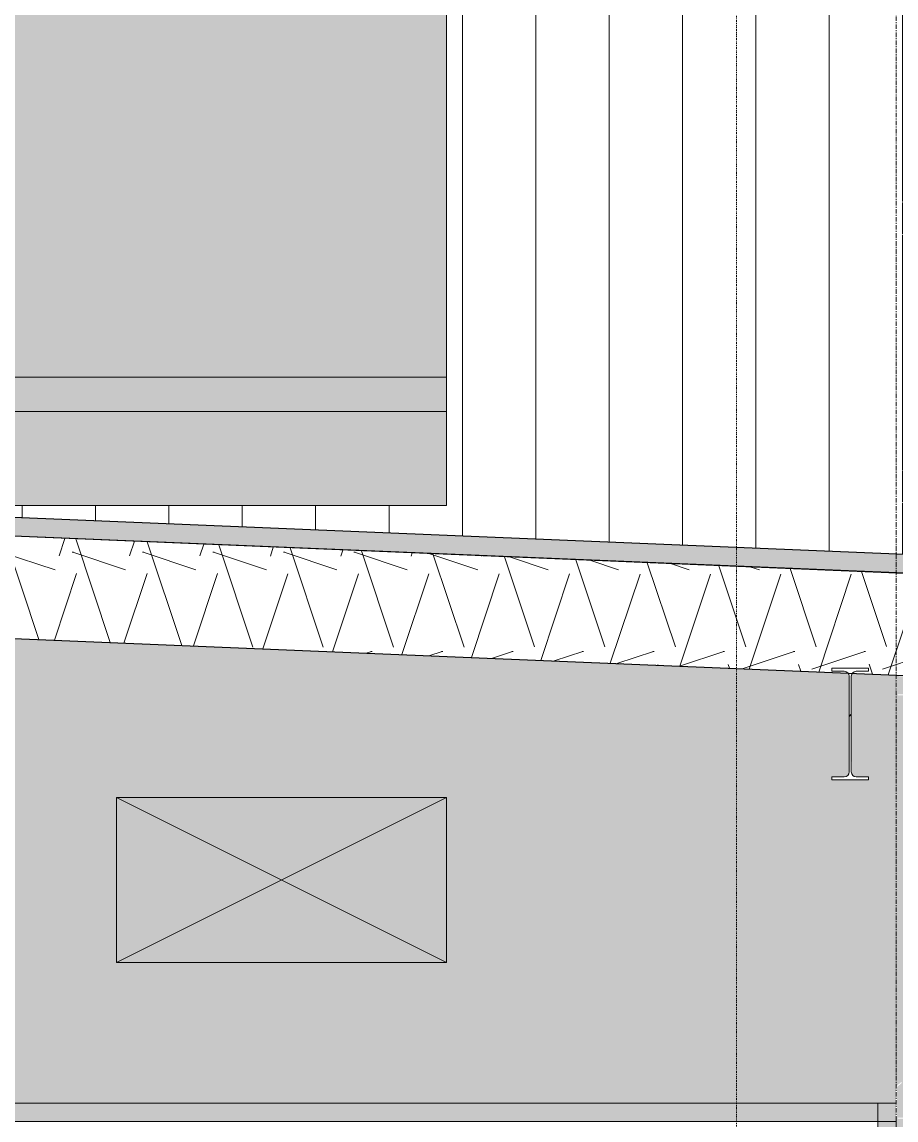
# Model space of a CAD drawing. Header units: inches. Extents: x -23445 to -32, y -314 to 853.
# Drawn here: x -10900.4 to -10805.1, y 96.2 to 215.9 of the extents above; entities that cross this region are included whole.
import ezdxf

# ---------------------------------------------------------------- set-up
doc = ezdxf.new("R2010")
doc.units = ezdxf.units.IN
doc.header["$MEASUREMENT"] = 0
doc.linetypes.add('Dash Dot 3_16_', pattern=[0.3125, 0.1875, -0.0625, 0, -0.0625])
doc.linetypes.add('Grid Line 1_2_', pattern=[0.875, 0.5, -0.125, 0.125, -0.125])
for name, color, linetype, lineweight in [('A-ANNO-SYMB', 150, 'Continuous', 9), ('A-CLNG', 13, 'Continuous', 9), ('A-CLNG-PATT', 13, 'Continuous', 9), ('A-GLAZ-CWMG', 51, 'Continuous', 9), ('A-ROOF', 132, 'Continuous', 9), ('A-WALL-PATT', 111, 'Continuous', 25), ('I-WALL', 2, 'Continuous', 9), ('M-EQPM', 50, 'Continuous', 9), ('M-HVAC-DUCT-ANNO', 70, 'Continuous', 9), ('S-BEAM', 12, 'Continuous', 9), ('S-GRID', 1, 'Continuous', 9)]:
    doc.layers.add(name, color=color, linetype=linetype, lineweight=lineweight)

# ---------------------------------------------------------------- blocks, each defined once
blk = doc.blocks.new('Rectangular Mullion - Exterior 2_ x 4_5_-1142646-Building Section - North_South looking East _ Lounge')
at = {"layer": 'A-GLAZ-CWMG'}
blk.add_hatch(color=256, dxfattribs=at).paths.add_polyline_path([(22715.05, 96), (22715.05, 98), (22687.93, 98), (22687.93, 96)], flags=0)
for p, q in [((22687.93, 96), (22687.93, 98)), ((22715.05, 96), (22687.93, 96))]:
    blk.add_line(p, q, dxfattribs=at)
blk = doc.blocks.new('Rectangular Mullion - Exterior 2_ x 4_5_-1142584-Building Section - North_South looking East _ Lounge')
at = {"layer": 'A-GLAZ-CWMG'}
blk.add_hatch(color=256, dxfattribs=at).paths.add_polyline_path([(22751.24, 96), (22787.3, 96.04), (22787.3, 98), (22751.24, 98)], flags=0)
blk.add_line((22787.3, 96), (22751.24, 96), dxfattribs=at)
blk = doc.blocks.new('Rectangular Mullion - Exterior 2_ x 4_5_-1142585-Building Section - North_South looking East _ Lounge')
at = {"layer": 'A-GLAZ-CWMG'}
blk.add_hatch(color=256, dxfattribs=at).paths.add_polyline_path([(22715.05, 96), (22751.24, 96), (22751.24, 98), (22715.05, 98)], flags=0)
blk.add_line((22751.24, 96), (22715.05, 96), dxfattribs=at)
blk = doc.blocks.new('Carrier_48TC_Standard_Efficiency_Gas_Heat_Electric_Cooling_Packaged_Rooftop_Unit_3_to_15_nominal_tons - 12_5 ton 48TC__14-1350227-Building Section - North_South looking East _ Lounge')
at = {"layer": 'M-EQPM'}
for points in [[(22728.91, 173.38), (22738.3, 173.38), (22738.3, 222.75), (22678.8, 222.75), (22678.8, 173.38), (22724.07, 173.38)], [(22714.39, 163.13), (22738.3, 163.13), (22738.3, 177.13), (22678.8, 177.13), (22678.8, 163.13), (22704.71, 163.13)]]:
    blk.add_hatch(color=256, dxfattribs=at).paths.add_polyline_path(points, flags=0)
for p, q in [((22678.8, 222.75), (22738.3, 222.75)), ((22678.8, 173.38), (22678.8, 222.75)), ((22738.3, 173.38), (22738.3, 222.75)), ((22678.8, 177.13), (22738.3, 177.13)), ((22678.8, 163.13), (22678.8, 177.13)), ((22738.3, 163.13), (22738.3, 177.13)), ((22738.3, 173.38), (22678.8, 173.38)), ((22738.3, 163.13), (22678.8, 163.13))]:
    blk.add_line(p, q, dxfattribs=at)
blk = doc.blocks.new('W-Wide Flange - W12X19-1472862-Building Section - North_South looking East _ Lounge')
at = {"layer": 'S-BEAM'}
h = blk.add_hatch(dxfattribs=at)
h.set_pattern_fill('FP_35', color=256, style=0, pattern_type=2)
h.set_pattern_definition([(45, (22063.858, 65.275), (-19.007, 19.007), []), (45, (22063.858, 94.075), (-19.007, 19.007), [])])
h.paths.add_polyline_path([(22780.3, 133.23), (22784.31, 133.23), (22784.31, 133.58), (22782.95, 133.58), (22782.57, 133.73), (22782.42, 134.1), (22782.42, 144.55), (22782.57, 144.92), (22782.95, 145.08), (22784.31, 145.08), (22784.31, 145.43), (22780.3, 145.43), (22780.3, 145.08), (22781.66, 145.08), (22782.03, 144.92), (22782.19, 144.55), (22782.17, 134.07), (22782.03, 133.73), (22781.66, 133.58), (22780.3, 133.58)], flags=0)
at = {"layer": 'S-BEAM', "lineweight": 15}
for p, q in [((22784.31, 145.43), (22780.3, 145.43)), ((22780.3, 145.43), (22780.3, 145.08)), ((22780.3, 145.08), (22781.66, 145.08)), ((22782.95, 145.08), (22784.31, 145.08)), ((22784.31, 145.08), (22784.31, 145.43)), ((22782.19, 144.55), (22782.19, 134.1)), ((22782.42, 134.1), (22782.42, 144.55)), ((22781.66, 133.58), (22780.3, 133.58)), ((22780.3, 133.58), (22780.3, 133.23)), ((22780.3, 133.23), (22784.31, 133.23)), ((22784.31, 133.58), (22782.95, 133.58)), ((22784.31, 133.23), (22784.31, 133.58))]:
    blk.add_line(p, q, dxfattribs=at)
for centre, start, end in [((22781.66, 144.55), 0, 90), ((22782.95, 144.55), 90, 180), ((22781.66, 134.1), 270, 0), ((22782.95, 134.1), 180, 270)]:
    blk.add_arc(centre, 0.525, start, end, dxfattribs=at)
blk = doc.blocks.new('Rectangular Mullion - Exterior 2_ x 4_5_-1142587-Building Section - North_South looking East _ Lounge')
at = {"layer": 'A-GLAZ-CWMG'}
blk.add_hatch(color=256, dxfattribs=at).paths.add_polyline_path([(22787.3, 2), (22787.3, 98), (22785.3, 98), (22785.3, 2)], flags=0)
for p, q in [((22785.3, 2), (22785.3, 98)), ((22787.3, 2), (22785.3, 2))]:
    blk.add_line(p, q, dxfattribs=at)

msp = doc.modelspace()

# ---------------------------------------------------------------- hatches: boundary and pattern name
at = {"layer": 'A-CLNG-PATT'}
h = msp.add_hatch(dxfattribs=at)
h.set_pattern_fill('FP_34', color=256, style=0, pattern_type=2)
h.set_pattern_definition([(161.57, (22064.818, 66.235), (-7.6802237, -0.0009796), [0, -54.643, 6.067, 0]), (18.43, (22062.898, 66.235), (-7.6802237, 0.0009796), [0, -54.643, 6.067, 0]), (108.43, (22064.818, 66.235), (3.8382953, -19.20136532), [18.211, -42.499]), (71.57, (22062.898, 66.235), (3.8382953, 19.20136532), [18.211, -42.499])])
h.paths.add_polyline_path([(-10797.06, 144.31), (-10797.06, 155.45), (-11222.06, 173.15), (-11222.06, 162.02), (-10810.19, 144.86)], flags=0)
at = {"layer": 'A-ROOF'}
msp.add_hatch(color=256, dxfattribs=at).paths.add_polyline_path([(-10706.75, 151.74), (-10706.75, 153.75), (-11222.06, 175.22), (-11222.06, 173.22), (-10713.35, 152.02)], flags=0)
at = {"layer": 'A-WALL-PATT', "lineweight": 9}
h = msp.add_hatch(dxfattribs=at)
h.set_pattern_fill('FP_36', color=256, style=0, pattern_type=2)
h.set_pattern_definition([(270, (23131.654, 100.524), (8, 5e-16), [])])
h.paths.add_polyline_path([(-10794.06, 157.38), (-10794.06, 158.5), (-10796.56, 158.5), (-10796.56, 163.55), (-10797.13, 163.07), (-10797.2, 163.16), (-10796.67, 163.61), (-10796.67, 166.87), (-10796.56, 166.95), (-10796.56, 192.8), (-10797.13, 192.31), (-10797.2, 192.4), (-10796.67, 192.85), (-10796.67, 196.11), (-10796.56, 196.19), (-10796.56, 237.8), (-10797.13, 237.31), (-10797.2, 237.4), (-10796.67, 237.85), (-10796.67, 241.11), (-10796.56, 241.19), (-10796.56, 241.75), (-10808.18, 241.75), (-10808.25, 239.91), (-10808.25, 240), (-10808.25, 241.75), (-11219.43, 241.75), (-11219.43, 175.11), (-11136.81, 171.67), (-11136.81, 187.2), (-11136.93, 187.2), (-11136.93, 233.33), (-11136.81, 233.33), (-11136.81, 238.45), (-11020.93, 238.45), (-11020.93, 222.1), (-10981.06, 222.1), (-10981.06, 181.85), (-10983.93, 181.85), (-10983.93, 167.85), (-11040.56, 167.85), (-11040.56, 170.83), (-11088.77, 170.83), (-11089.24, 169.68), (-10796.56, 157.49)], flags=0)
h.paths.add_polyline_path([(-10803.98, 163.07), (-10804.56, 163.61), (-10804.56, 166.87), (-10804.45, 166.87), (-10804.37, 163.54), (-10803.91, 163.16)], flags=0)
h.paths.add_polyline_path([(-10865.5, 163.13), (-10913.56, 163.13), (-10913.56, 222.75), (-10854.06, 222.75), (-10854.06, 163.13), (-10865.48, 163.13)], flags=0)
h.paths.add_polyline_path([(-10797.13, 166.95), (-10804.37, 166.95), (-10804.37, 167.05), (-10796.75, 167.05), (-10796.75, 166.95), (-10797.06, 166.95)], flags=0)
h.paths.add_polyline_path([(-10803.98, 192.31), (-10804.56, 192.85), (-10804.56, 196.11), (-10804.45, 196.11), (-10804.45, 192.85), (-10803.91, 192.4)], flags=0)
h.paths.add_polyline_path([(-10796.75, 196.19), (-10804.37, 196.19), (-10804.37, 196.3), (-10796.75, 196.3)], flags=0)
h.paths.add_polyline_path([(-10803.98, 237.31), (-10804.56, 237.85), (-10804.56, 241.11), (-10804.45, 241.11), (-10804.37, 237.78), (-10803.91, 237.4)], flags=0)
h.paths.add_polyline_path([(-10797.13, 241.19), (-10804.37, 241.19), (-10804.37, 241.3), (-10796.75, 241.3), (-10796.75, 241.19)], flags=0)
at = {"layer": 'I-WALL', "lineweight": 5}
h = msp.add_hatch(color=256, dxfattribs=at)
h.paths.add_polyline_path([(-10805.06, 0), (-10796.93, 0), (-10796.93, 146.49), (-10797.06, 146.42), (-10797.06, 142.63), (-10797.17, 142.62), (-10797.17, 144.32), (-10804.95, 144.55), (-10804.95, 142.62), (-10805.06, 142.63), (-10805.06, 144.64), (-10809.82, 144.84), (-10809.94, 144.55), (-10809.87, 133.92), (-10809.79, 133.73), (-10809.42, 133.58), (-10808.05, 133.58), (-10808.05, 133.23), (-10812.06, 133.23), (-10812.06, 133.58), (-10810.7, 133.58), (-10810.3, 133.8), (-10810.18, 134.1), (-10810.19, 144.58), (-10810.33, 144.86), (-10904.43, 148.78), (-10904.43, 98), (-10805.06, 98), (-10805.06, 99.82), (-10804.48, 100.3), (-10804.41, 100.22), (-10804.95, 99.77), (-10804.95, 96.5), (-10805.06, 96.5), (-10805.06, 76.51)], flags=0)
h.paths.add_polyline_path([(-10800.51, 96.32), (-10804.87, 96.32), (-10804.87, 96.43), (-10797.25, 96.43), (-10797.25, 96.32)], flags=0)
h.paths.add_polyline_path([(-10797.17, 96.5), (-10797.25, 99.83), (-10797.7, 100.22), (-10797.63, 100.3), (-10797.06, 99.77), (-10797.06, 96.51)], flags=0)
h.paths.add_polyline_path([(-10854.06, 113.32), (-10890.06, 113.32), (-10890.06, 131.32), (-10854.06, 131.32), (-10854.06, 115.57)], flags=0)
h.paths.add_polyline_path([(-10797.25, 142.44), (-10804.87, 142.44), (-10804.87, 142.55), (-10797.25, 142.55)], flags=0)
h.paths.add_polyline_path([(-10796.93, 154), (-10796.93, 155.5), (-10797.06, 155.45), (-10797.06, 154.01), (-10796.95, 154)], flags=0)
at = {"layer": 'M-HVAC-DUCT-ANNO'}
msp.add_hatch(color=256, dxfattribs=at).paths.add_polyline_path([(-10854.06, 113.32), (-10854.06, 131.32), (-10890.06, 131.32), (-10890.06, 113.32), (-10868.29, 113.32)], flags=0)

# ---------------------------------------------------------------- linework, layer by layer
at = {"layer": 'A-ANNO-SYMB', "linetype": 'Dash Dot 3_16_'}
msp.add_line((-10822.44, 232.62), (-10822.44, -3.46), dxfattribs=at)
at = {"layer": 'A-CLNG', "lineweight": 25}
for p, q in [((-10797.06, 155.45), (-11222.06, 173.15)), ((-10904.56, 148.79), (-10797.06, 144.31))]:
    msp.add_line(p, q, dxfattribs=at)
at = {"layer": 'A-ROOF', "lineweight": 25}
for p, q in [((-10706.75, 153.75), (-11222.06, 175.22)), ((-11222.06, 173.22), (-10706.75, 151.74))]:
    msp.add_line(p, q, dxfattribs=at)
at = {"layer": 'I-WALL'}
for p, q in [((-10904.43, 98), (-10805.06, 98)), ((-10805.06, 96.51), (-10805.06, 0))]:
    msp.add_line(p, q, dxfattribs=at)
at = {"layer": 'M-HVAC-DUCT-ANNO'}
for p, q in [((-10854.06, 131.32), (-10890.06, 113.32)), ((-10890.06, 131.32), (-10854.06, 113.32)), ((-10890.06, 131.32), (-10854.06, 131.32)), ((-10890.06, 113.32), (-10890.06, 131.32)), ((-10854.06, 131.32), (-10854.06, 113.32)), ((-10854.06, 113.32), (-10890.06, 113.32))]:
    msp.add_line(p, q, dxfattribs=at)
at = {"layer": 'S-GRID', "linetype": 'Grid Line 1_2_'}
msp.add_line((-10805.06, -273.16), (-10805.06, 738.66), dxfattribs=at)
msp.add_line((-10805.06, -273.16), (-10805.06, 738.66), dxfattribs=at)

# ---------------------------------------------------------------- block references
at = {"layer": 'A-GLAZ-CWMG'}
for name in ['Rectangular Mullion - Exterior 2_ x 4_5_-1142646-Building Section - North_South looking East _ Lounge', 'Rectangular Mullion - Exterior 2_ x 4_5_-1142585-Building Section - North_South looking East _ Lounge', 'Rectangular Mullion - Exterior 2_ x 4_5_-1142584-Building Section - North_South looking East _ Lounge', 'Rectangular Mullion - Exterior 2_ x 4_5_-1142587-Building Section - North_South looking East _ Lounge']:
    msp.add_blockref(name, (-33592.36, 0), dxfattribs=at)
at = {"layer": 'M-EQPM'}
msp.add_blockref('Carrier_48TC_Standard_Efficiency_Gas_Heat_Electric_Cooling_Packaged_Rooftop_Unit_3_to_15_nominal_tons - 12_5 ton 48TC__14-1350227-Building Section - North_South looking East _ Lounge', (-33592.36, 0), dxfattribs=at)
at = {"layer": 'S-BEAM'}
msp.add_blockref('W-Wide Flange - W12X19-1472862-Building Section - North_South looking East _ Lounge', (-33592.36, 0), dxfattribs=at)

doc.saveas('drawing.dxf')
